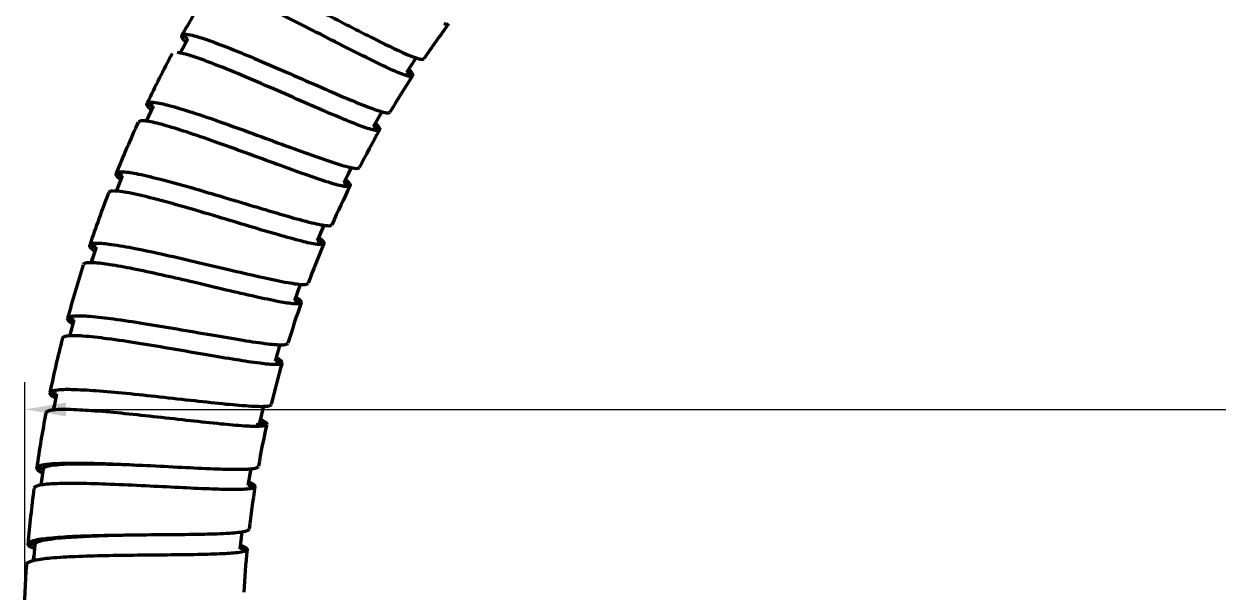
# Model space of a CAD drawing. Extents: x 36184 to 36778, y -1291 to -871.
# Drawn here: x 36255.9 to 36343.3, y -1125.6 to -1084.1 of the extents above; entities that cross this region are included whole.
import ezdxf

# ---------------------------------------------------------------- set-up
doc = ezdxf.new("R2010")
doc.units = 0
doc.header["$LTSCALE"] = 7
doc.header["$MEASUREMENT"] = 0
doc.layers.add('CAXA0', color=7, linetype='CONTINUOUS', lineweight=70)
doc.layers.add('D', color=2, linetype='CONTINUOUS')

msp = doc.modelspace()

# ---------------------------------------------------------------- linework, layer by layer
at = {"layer": 'CAXA0', "color": 7, "linetype": 'Continuous', "lineweight": 70}
for p, q in [((36267.292, -1086.199), (36267.865, -1085.142)), ((36267.865, -1085.142), (36267.428, -1084.906)), ((36283.883, -1087.584), (36284.578, -1086.537)), ((36284.477, -1086.689), (36284.578, -1086.537)), ((36284.306, -1087.856), (36283.887, -1087.577)), ((36265.327, -1090.082), (36264.816, -1091.179)), ((36265.324, -1090.09), (36264.874, -1089.88)), ((36281.461, -1091.562), (36282.092, -1090.475)), ((36264.816, -1091.179), (36264.974, -1090.839)), ((36281.9, -1091.808), (36281.465, -1091.555)), ((36279.281, -1095.682), (36279.846, -1094.56)), ((36279.614, -1095.02), (36279.846, -1094.56)), ((36263.084, -1095.182), (36262.622, -1094.999)), ((36262.643, -1096.299), (36263.087, -1095.173)), ((36279.734, -1095.901), (36279.284, -1095.675)), ((36277.352, -1099.926), (36277.848, -1098.772)), ((36277.817, -1100.118), (36277.354, -1099.919)), ((36261.155, -1100.397), (36260.683, -1100.243)), ((36261.158, -1100.388), (36260.782, -1101.539)), ((36260.782, -1101.538), (36260.895, -1101.193)), ((36275.682, -1104.275), (36276.108, -1103.093)), ((36276.158, -1104.439), (36275.684, -1104.268)), ((36259.544, -1105.72), (36259.063, -1105.595)), ((36259.24, -1106.883), (36259.546, -1105.712)), ((36274.278, -1108.715), (36274.632, -1107.509)), ((36274.763, -1108.85), (36274.28, -1108.708)), ((36258.256, -1111.13), (36257.769, -1111.033)), ((36258.258, -1111.121), (36258.023, -1112.309)), ((36258.023, -1112.309), (36258.096, -1111.941)), ((36273.144, -1113.233), (36273.425, -1112.008)), ((36273.31, -1112.509), (36273.425, -1112.009)), ((36273.636, -1113.338), (36273.145, -1113.226)), ((36257.296, -1116.605), (36256.804, -1116.538)), ((36257.133, -1117.796), (36257.296, -1116.596)), ((36272.282, -1117.814), (36272.489, -1116.575)), ((36272.404, -1117.082), (36272.489, -1116.575)), ((36272.779, -1117.89), (36272.283, -1117.807)), ((36271.695, -1122.438), (36271.828, -1121.189)), ((36256.664, -1122.128), (36256.169, -1122.091)), ((36256.664, -1122.119), (36256.572, -1123.327)), ((36272.196, -1122.484), (36271.696, -1122.431)), ((36256.573, -1123.326), (36256.601, -1122.951))]:
    msp.add_line(p, q, dxfattribs=at)
for centre, radius, start, end in [((36348.805, -1129.831), 92.954, 148.57644, 151.09301), ((36348.636, -1129.721), 76.753, 143.49544, 145.82469), ((36270.34, -1082.878), 3.644, 223.21881, 224.93325), ((36349.003, -1129.938), 93.179, 152.02212, 154.53318), ((36348.716, -1129.773), 76.848, 146.94915, 149.27649), ((36280.75, -1090.249), 4.368, 40.66877, 41.82499), ((36267.666, -1087.674), 3.656, 226.65501, 228.40016), ((36348.908, -1129.895), 93.076, 155.46107, 157.9748), ((36278.43, -1094.473), 4.458, 44.11531, 45.46664), ((36348.988, -1129.929), 77.162, 150.39884, 152.71944), ((36265.27, -1092.637), 3.644, 230.10413, 231.81891), ((36276.495, -1098.696), 4.36, 47.53063, 48.68894), ((36348.674, -1129.802), 92.824, 158.90557, 161.42539), ((36349.036, -1129.956), 77.217, 153.83585, 156.15557), ((36348.726, -1129.822), 76.879, 157.2762, 159.6034), ((36348.462, -1129.73), 92.6, 162.35925, 164.88574), ((36348.577, -1129.767), 76.72, 160.72804, 163.05833), ((36261.407, -1102.932), 3.644, 237.03703, 238.71147), ((36348.986, -1129.865), 93.141, 165.81846, 168.32963), ((36348.775, -1129.82), 76.925, 164.18519, 166.51092), ((36259.955, -1108.223), 3.656, 240.45866, 242.20307), ((36349.298, -1129.928), 93.459, 169.2556, 171.75707), ((36349.152, -1129.908), 77.312, 167.62917, 169.94549), ((36270.517, -1121.51), 4.351, 64.76283, 65.91882), ((36349.198, -1129.916), 93.358, 172.68197, 175.18615), ((36349.193, -1129.916), 77.354, 171.06062, 173.37556), ((36348.899, -1129.886), 77.058, 174.49258, 176.81494), ((36348.695, -1129.879), 92.854, 176.11413, 178.63347), ((36257.502, -1127.291), 4.088, 102.3489, 102.59088)]:
    msp.add_arc(centre, radius, start, end, dxfattribs=at)
for points, knots in [([(36277.015, -1084.541), (36276.248, -1084.151), (36274.788, -1083.413), (36272.771, -1082.439), (36271.309, -1081.786), (36270.384, -1081.448), (36270.019, -1081.345), (36269.863, -1081.318)], [0, 0, 0, 0, 2.583589, 4.904262, 6.72176, 7.382513, 7.857365, 7.857365, 7.857365, 7.857365]), ([(36277.695, -1083.204), (36278.889, -1083.811), (36280.966, -1084.874), (36283.054, -1085.925), (36283.97, -1086.314)], [0, 0, 0, 0, 4.018399, 7.004147, 7.004147, 7.004147, 7.004147]), ([(36286.941, -1084.062), (36286.918, -1084.093), (36286.782, -1084.108), (36286.678, -1084.075), (36286.606, -1084.052)], [0, 0, 0, 0, 0.1183622, 0.3451489, 0.3451489, 0.3451489, 0.3451489]), ([(36267.577, -1085.252), (36267.525, -1085.189), (36267.447, -1085.09), (36267.409, -1084.949), (36267.428, -1084.906)], [0, 0, 0, 0, 0.2457416, 0.3870573, 0.3870573, 0.3870573, 0.3870573]), ([(36267.432, -1084.898), (36267.459, -1084.849), (36267.642, -1084.799), (36267.793, -1084.822), (36267.897, -1084.838)], [0, 0, 0, 0, 0.1676387, 0.4830066, 0.4830066, 0.4830066, 0.4830066]), ([(36267.897, -1084.838), (36268.278, -1084.896), (36269.215, -1085.19), (36270.825, -1085.787), (36272.823, -1086.613), (36274.264, -1087.234), (36275.021, -1087.563)], [0, 0, 0, 0, 1.154679, 2.92867, 5.15964, 7.635751, 7.635751, 7.635751, 7.635751]), ([(36283.838, -1087.836), (36283.471, -1087.724), (36282.578, -1087.331), (36281.039, -1086.59), (36279.128, -1085.619), (36277.744, -1084.911), (36277.015, -1084.541)], [0, 0, 0, 0, 1.152106, 2.91579, 5.128392, 7.580729, 7.580729, 7.580729, 7.580729]), ([(36274.423, -1088.938), (36273.633, -1088.595), (36272.132, -1087.947), (36270.059, -1087.095), (36268.56, -1086.532), (36267.617, -1086.25), (36267.246, -1086.169), (36267.089, -1086.152)], [0, 0, 0, 0, 2.583765, 4.904516, 6.722056, 7.382803, 7.857641, 7.857641, 7.857641, 7.857641]), ([(36283.97, -1086.314), (36284.051, -1086.348), (36284.316, -1086.458), (36284.586, -1086.56), (36284.779, -1086.611)], [0, 0, 0, 0, 0.2625351, 0.8618009, 0.8618009, 0.8618009, 0.8618009]), ([(36284.779, -1086.611), (36284.855, -1086.63), (36284.966, -1086.658), (36285.106, -1086.644), (36285.133, -1086.612)], [0, 0, 0, 0, 0.2371466, 0.3624449, 0.3624449, 0.3624449, 0.3624449]), ([(36275.021, -1087.563), (36275.812, -1087.907), (36277.313, -1088.565), (36279.373, -1089.458), (36280.854, -1090.071), (36281.78, -1090.401), (36282.143, -1090.507), (36282.297, -1090.537)], [0, 0, 0, 0, 2.589214, 4.915547, 6.73614, 7.395861, 7.86645, 7.86645, 7.86645, 7.86645]), ([(36284.303, -1087.861), (36284.274, -1087.904), (36284.079, -1087.911), (36283.941, -1087.868), (36283.838, -1087.836)], [0, 0, 0, 0, 0.1545525, 0.4775243, 0.4775243, 0.4775243, 0.4775243]), ([(36284.063, -1087.402), (36284.14, -1087.492), (36284.243, -1087.614), (36284.332, -1087.805), (36284.306, -1087.856)], [0, 0, 0, 0, 0.3546371, 0.5254945, 0.5254945, 0.5254945, 0.5254945]), ([(36281.432, -1091.817), (36281.058, -1091.727), (36280.143, -1091.389), (36278.563, -1090.742), (36276.597, -1089.888), (36275.172, -1089.264), (36274.423, -1088.938)], [0, 0, 0, 0, 1.152171, 2.915903, 5.128564, 7.580972, 7.580972, 7.580972, 7.580972]), ([(36265.043, -1090.217), (36264.987, -1090.157), (36264.903, -1090.063), (36264.857, -1089.925), (36264.874, -1089.88)], [0, 0, 0, 0, 0.2457786, 0.387112, 0.387112, 0.387112, 0.387112]), ([(36264.877, -1089.872), (36264.901, -1089.821), (36265.081, -1089.761), (36265.233, -1089.775), (36265.338, -1089.785)], [0, 0, 0, 0, 0.1676586, 0.4830433, 0.4830433, 0.4830433, 0.4830433]), ([(36265.338, -1089.785), (36265.721, -1089.82), (36266.674, -1090.057), (36268.317, -1090.556), (36270.361, -1091.261), (36271.836, -1091.794), (36272.612, -1092.077)], [0, 0, 0, 0, 1.154666, 2.928615, 5.159562, 7.635599, 7.635599, 7.635599, 7.635599]), ([(36282.297, -1090.537), (36282.375, -1090.552), (36282.487, -1090.573), (36282.626, -1090.551), (36282.65, -1090.517)], [0, 0, 0, 0, 0.2372271, 0.3625054, 0.3625054, 0.3625054, 0.3625054]), ([(36264.61, -1091.145), (36264.528, -1091.141), (36264.403, -1091.137), (36264.267, -1091.191), (36264.244, -1091.231)], [0, 0, 0, 0, 0.2455262, 0.386763, 0.386763, 0.386763, 0.386763]), ([(36264.86, -1091.17), (36264.837, -1091.167), (36264.754, -1091.156), (36264.671, -1091.148), (36264.61, -1091.145)], [0, 0, 0, 0, 0.0687181, 0.251058, 0.251058, 0.251058, 0.251058]), ([(36272.097, -1093.486), (36271.345, -1093.211), (36269.905, -1092.69), (36267.894, -1091.994), (36266.239, -1091.479), (36265.264, -1091.227), (36264.86, -1091.17)], [0, 0, 0, 0, 2.402931, 4.595465, 6.381441, 7.60619, 7.60619, 7.60619, 7.60619]), ([(36272.612, -1092.077), (36273.423, -1092.373), (36274.96, -1092.94), (36277.07, -1093.707), (36278.586, -1094.23), (36279.53, -1094.504), (36279.898, -1094.588), (36280.054, -1094.609)], [0, 0, 0, 0, 2.589356, 4.915813, 6.736477, 7.396212, 7.866805, 7.866805, 7.866805, 7.866805]), ([(36281.897, -1091.814), (36281.877, -1091.848), (36281.745, -1091.879), (36281.638, -1091.858), (36281.563, -1091.845)], [0, 0, 0, 0, 0.1184036, 0.3452308, 0.3452308, 0.3452308, 0.3452308]), ([(36281.742, -1091.492), (36281.794, -1091.552), (36281.868, -1091.639), (36281.917, -1091.77), (36281.9, -1091.808)], [0, 0, 0, 0, 0.2370441, 0.3622548, 0.3622548, 0.3622548, 0.3622548]), ([(36279.267, -1095.938), (36278.889, -1095.871), (36277.955, -1095.588), (36276.339, -1095.038), (36274.325, -1094.303), (36272.865, -1093.766), (36272.097, -1093.486)], [0, 0, 0, 0, 1.152175, 2.915973, 5.128759, 7.581315, 7.581315, 7.581315, 7.581315]), ([(36262.625, -1094.99), (36262.646, -1094.939), (36262.822, -1094.867), (36262.975, -1094.873), (36263.08, -1094.876)], [0, 0, 0, 0, 0.1676308, 0.4830118, 0.4830118, 0.4830118, 0.4830118]), ([(36263.08, -1094.876), (36263.465, -1094.887), (36264.43, -1095.067), (36266.1, -1095.467), (36268.183, -1096.048), (36269.687, -1096.491), (36270.478, -1096.727)], [0, 0, 0, 0, 1.15464, 2.928537, 5.159409, 7.635364, 7.635364, 7.635364, 7.635364]), ([(36280.054, -1094.609), (36280.132, -1094.619), (36280.246, -1094.633), (36280.383, -1094.602), (36280.405, -1094.567)], [0, 0, 0, 0, 0.2372121, 0.3625426, 0.3625426, 0.3625426, 0.3625426]), ([(36262.811, -1095.325), (36262.752, -1095.268), (36262.663, -1095.18), (36262.609, -1095.044), (36262.622, -1094.999)], [0, 0, 0, 0, 0.2457282, 0.3870281, 0.3870281, 0.3870281, 0.3870281]), ([(36279.558, -1095.595), (36279.613, -1095.651), (36279.692, -1095.734), (36279.749, -1095.862), (36279.734, -1095.901)], [0, 0, 0, 0, 0.2371157, 0.3623875, 0.3623875, 0.3623875, 0.3623875]), ([(36262.435, -1096.277), (36262.353, -1096.278), (36262.228, -1096.281), (36262.095, -1096.343), (36262.075, -1096.386)], [0, 0, 0, 0, 0.2455093, 0.386715, 0.386715, 0.386715, 0.386715]), ([(36270.049, -1098.165), (36269.224, -1097.918), (36267.656, -1097.455), (36265.497, -1096.858), (36263.941, -1096.478), (36262.971, -1096.311), (36262.593, -1096.275), (36262.435, -1096.277)], [0, 0, 0, 0, 2.583493, 4.904056, 6.721462, 7.382187, 7.857031, 7.857031, 7.857031, 7.857031]), ([(36279.731, -1095.907), (36279.714, -1095.943), (36279.583, -1095.982), (36279.475, -1095.967), (36279.4, -1095.958)], [0, 0, 0, 0, 0.1185489, 0.3455925, 0.3455925, 0.3455925, 0.3455925]), ([(36270.478, -1096.727), (36271.305, -1096.974), (36272.874, -1097.449), (36275.026, -1098.087), (36276.57, -1098.518), (36277.529, -1098.735), (36277.902, -1098.797), (36278.059, -1098.808)], [0, 0, 0, 0, 2.589295, 4.915732, 6.736409, 7.396159, 7.866774, 7.866774, 7.866774, 7.866774]), ([(36277.353, -1100.183), (36276.972, -1100.138), (36276.023, -1099.912), (36274.376, -1099.459), (36272.321, -1098.847), (36270.832, -1098.398), (36270.049, -1098.165)], [0, 0, 0, 0, 1.152207, 2.916044, 5.128848, 7.581389, 7.581389, 7.581389, 7.581389]), ([(36278.059, -1098.808), (36278.138, -1098.814), (36278.252, -1098.821), (36278.387, -1098.782), (36278.407, -1098.746)], [0, 0, 0, 0, 0.2372376, 0.3625646, 0.3625646, 0.3625646, 0.3625646]), ([(36260.686, -1100.234), (36260.703, -1100.183), (36260.864, -1100.102), (36261.012, -1100.097), (36261.112, -1100.093)], [0, 0, 0, 0, 0.1618064, 0.4624517, 0.4624517, 0.4624517, 0.4624517]), ([(36261.112, -1100.093), (36261.494, -1100.078), (36262.467, -1100.198), (36264.159, -1100.495), (36266.282, -1100.952), (36267.82, -1101.306), (36268.629, -1101.495)], [0, 0, 0, 0, 1.146177, 2.921917, 5.163662, 7.656563, 7.656563, 7.656563, 7.656563]), ([(36277.814, -1100.124), (36277.795, -1100.172), (36277.603, -1100.213), (36277.46, -1100.195), (36277.353, -1100.183)], [0, 0, 0, 0, 0.1545147, 0.4774556, 0.4774556, 0.4774556, 0.4774556]), ([(36277.622, -1099.822), (36277.681, -1099.876), (36277.765, -1099.954), (36277.829, -1100.078), (36277.817, -1100.118)], [0, 0, 0, 0, 0.2370764, 0.3623537, 0.3623537, 0.3623537, 0.3623537]), ([(36260.892, -1100.557), (36260.829, -1100.504), (36260.735, -1100.421), (36260.672, -1100.289), (36260.683, -1100.243)], [0, 0, 0, 0, 0.245721, 0.3870178, 0.3870178, 0.3870178, 0.3870178]), ([(36261.083, -1101.537), (36260.881, -1101.523), (36260.615, -1101.511), (36260.322, -1101.564), (36260.234, -1101.625), (36260.22, -1101.66)], [0, 0, 0, 0, 0.6069834, 0.785719, 0.8976172, 0.8976172, 0.8976172, 0.8976172]), ([(36268.287, -1102.956), (36266.882, -1102.627), (36264.909, -1102.17), (36262.504, -1101.711), (36261.507, -1101.566), (36261.083, -1101.537)], [0, 0, 0, 0, 4.329567, 6.072287, 7.347158, 7.347158, 7.347158, 7.347158]), ([(36268.629, -1101.495), (36269.467, -1101.691), (36271.059, -1102.069), (36273.242, -1102.577), (36274.808, -1102.915), (36275.779, -1103.074), (36276.156, -1103.114), (36276.314, -1103.117)], [0, 0, 0, 0, 2.583321, 4.905705, 6.725607, 7.386521, 7.859378, 7.859378, 7.859378, 7.859378]), ([(36275.698, -1104.531), (36275.314, -1104.51), (36274.354, -1104.34), (36272.683, -1103.988), (36270.596, -1103.5), (36269.083, -1103.142), (36268.287, -1102.956)], [0, 0, 0, 0, 1.152493, 2.916075, 5.128265, 7.579874, 7.579874, 7.579874, 7.579874]), ([(36276.314, -1103.117), (36276.394, -1103.118), (36276.511, -1103.119), (36276.646, -1103.072), (36276.665, -1103.034)], [0, 0, 0, 0, 0.242125, 0.369348, 0.369348, 0.369348, 0.369348]), ([(36276.156, -1104.445), (36276.139, -1104.494), (36275.95, -1104.547), (36275.806, -1104.537), (36275.698, -1104.531)], [0, 0, 0, 0, 0.1547283, 0.4783901, 0.4783901, 0.4783901, 0.4783901]), ([(36275.946, -1104.156), (36276.007, -1104.205), (36276.096, -1104.278), (36276.168, -1104.398), (36276.158, -1104.439)], [0, 0, 0, 0, 0.2370483, 0.3622254, 0.3622254, 0.3622254, 0.3622254]), ([(36259.065, -1105.586), (36259.08, -1105.532), (36259.246, -1105.44), (36259.398, -1105.427), (36259.503, -1105.417)], [0, 0, 0, 0, 0.1676349, 0.4830254, 0.4830254, 0.4830254, 0.4830254]), ([(36259.503, -1105.417), (36259.886, -1105.382), (36260.867, -1105.444), (36262.573, -1105.641), (36264.71, -1105.967), (36266.257, -1106.226), (36267.07, -1106.365)], [0, 0, 0, 0, 1.154678, 2.928623, 5.159552, 7.635558, 7.635558, 7.635558, 7.635558]), ([(36259.298, -1105.901), (36259.23, -1105.851), (36259.129, -1105.773), (36259.055, -1105.642), (36259.063, -1105.595)], [0, 0, 0, 0, 0.2521821, 0.3962213, 0.3962213, 0.3962213, 0.3962213]), ([(36259.031, -1106.886), (36258.95, -1106.897), (36258.826, -1106.915), (36258.702, -1106.993), (36258.686, -1107.037)], [0, 0, 0, 0, 0.245522, 0.3867319, 0.3867319, 0.3867319, 0.3867319]), ([(36266.817, -1107.844), (36265.968, -1107.699), (36264.356, -1107.427), (36262.141, -1107.094), (36260.551, -1106.904), (36259.568, -1106.855), (36259.188, -1106.865), (36259.031, -1106.886)], [0, 0, 0, 0, 2.583528, 4.904136, 6.721587, 7.382332, 7.857193, 7.857193, 7.857193, 7.857193]), ([(36267.07, -1106.365), (36267.921, -1106.511), (36269.535, -1106.793), (36271.749, -1107.169), (36273.333, -1107.411), (36274.312, -1107.511), (36274.689, -1107.527), (36274.846, -1107.52)], [0, 0, 0, 0, 2.58933, 4.915762, 6.73639, 7.396096, 7.866646, 7.866646, 7.866646, 7.866646]), ([(36274.31, -1108.969), (36273.926, -1108.971), (36272.957, -1108.86), (36271.268, -1108.609), (36269.155, -1108.248), (36267.623, -1107.982), (36266.817, -1107.844)], [0, 0, 0, 0, 1.152163, 2.915902, 5.128575, 7.580978, 7.580978, 7.580978, 7.580978]), ([(36274.846, -1107.52), (36274.925, -1107.516), (36275.039, -1107.51), (36275.168, -1107.455), (36275.184, -1107.416)], [0, 0, 0, 0, 0.2371501, 0.3623632, 0.3623632, 0.3623632, 0.3623632]), ([(36274.761, -1108.856), (36274.747, -1108.905), (36274.563, -1108.97), (36274.418, -1108.969), (36274.31, -1108.969)], [0, 0, 0, 0, 0.1544435, 0.477407, 0.477407, 0.477407, 0.477407]), ([(36274.535, -1108.58), (36274.599, -1108.626), (36274.691, -1108.693), (36274.77, -1108.809), (36274.763, -1108.85)], [0, 0, 0, 0, 0.2370259, 0.3621791, 0.3621791, 0.3621791, 0.3621791]), ([(36258.014, -1111.32), (36257.945, -1111.275), (36257.842, -1111.204), (36257.764, -1111.08), (36257.769, -1111.033)], [0, 0, 0, 0, 0.2457241, 0.3869926, 0.3869926, 0.3869926, 0.3869926]), ([(36257.771, -1111.024), (36257.782, -1110.97), (36257.942, -1110.868), (36258.094, -1110.846), (36258.198, -1110.83)], [0, 0, 0, 0, 0.1677083, 0.4833435, 0.4833435, 0.4833435, 0.4833435]), ([(36258.198, -1110.83), (36258.578, -1110.772), (36259.56, -1110.775), (36261.275, -1110.869), (36263.427, -1111.066), (36264.987, -1111.232), (36265.807, -1111.322)], [0, 0, 0, 0, 1.154743, 2.928533, 5.159111, 7.634666, 7.634666, 7.634666, 7.634666]), ([(36265.807, -1111.322), (36266.666, -1111.416), (36268.295, -1111.601), (36270.528, -1111.843), (36272.124, -1111.989), (36273.107, -1112.029), (36273.484, -1112.023), (36273.64, -1112.006)], [0, 0, 0, 0, 2.590705, 4.918111, 6.738885, 7.398306, 7.868346, 7.868346, 7.868346, 7.868346]), ([(36257.814, -1112.324), (36257.734, -1112.34), (36257.612, -1112.366), (36257.493, -1112.451), (36257.48, -1112.496)], [0, 0, 0, 0, 0.2454623, 0.3866286, 0.3866286, 0.3866286, 0.3866286]), ([(36258.063, -1112.289), (36258.04, -1112.291), (36257.957, -1112.3), (36257.874, -1112.313), (36257.814, -1112.324)], [0, 0, 0, 0, 0.0686967, 0.2509798, 0.2509798, 0.2509798, 0.2509798]), ([(36265.644, -1112.813), (36264.848, -1112.726), (36263.325, -1112.563), (36261.206, -1112.366), (36259.476, -1112.26), (36258.469, -1112.248), (36258.063, -1112.289)], [0, 0, 0, 0, 2.402826, 4.595259, 6.381146, 7.605798, 7.605798, 7.605798, 7.605798]), ([(36273.64, -1112.006), (36273.718, -1111.998), (36273.831, -1111.984), (36273.956, -1111.922), (36273.97, -1111.883)], [0, 0, 0, 0, 0.2360509, 0.3609045, 0.3609045, 0.3609045, 0.3609045]), ([(36273.192, -1113.485), (36272.809, -1113.51), (36271.835, -1113.458), (36270.134, -1113.309), (36268.002, -1113.076), (36266.457, -1112.902), (36265.644, -1112.813)], [0, 0, 0, 0, 1.151755, 2.915677, 5.128996, 7.582292, 7.582292, 7.582292, 7.582292]), ([(36272.872, -1113.363), (36272.938, -1113.353), (36273.037, -1113.337), (36273.136, -1113.269), (36273.144, -1113.233)], [0, 0, 0, 0, 0.2002045, 0.310905, 0.310905, 0.310905, 0.310905]), ([(36273.244, -1112.997), (36273.349, -1113.054), (36273.489, -1113.133), (36273.643, -1113.281), (36273.636, -1113.338)], [0, 0, 0, 0, 0.3586106, 0.5310255, 0.5310255, 0.5310255, 0.5310255]), ([(36273.632, -1113.354), (36273.613, -1113.403), (36273.44, -1113.467), (36273.296, -1113.478), (36273.192, -1113.485)], [0, 0, 0, 0, 0.1559818, 0.4679416, 0.4679416, 0.4679416, 0.4679416]), ([(36256.972, -1116.751), (36256.946, -1116.733), (36256.875, -1116.68), (36256.8, -1116.598), (36256.804, -1116.538)], [0, 0, 0, 0, 0.0947376, 0.2757169, 0.2757169, 0.2757169, 0.2757169]), ([(36256.804, -1116.529), (36256.812, -1116.474), (36256.966, -1116.362), (36257.116, -1116.331), (36257.219, -1116.309)], [0, 0, 0, 0, 0.1675942, 0.4829921, 0.4829921, 0.4829921, 0.4829921]), ([(36257.213, -1116.887), (36257.189, -1116.876), (36257.107, -1116.834), (36257.026, -1116.788), (36256.972, -1116.751)], [0, 0, 0, 0, 0.078334, 0.2770531, 0.2770531, 0.2770531, 0.2770531]), ([(36257.219, -1116.309), (36257.595, -1116.229), (36258.576, -1116.174), (36260.293, -1116.164), (36262.453, -1116.232), (36264.02, -1116.305), (36264.844, -1116.346)], [0, 0, 0, 0, 1.154528, 2.928201, 5.158737, 7.634308, 7.634308, 7.634308, 7.634308]), ([(36257.296, -1116.596), (36257.306, -1116.523), (36257.545, -1116.388), (36257.974, -1116.317), (36258.684, -1116.244), (36259.606, -1116.217), (36260.732, -1116.214), (36262.5, -1116.25), (36263.888, -1116.305), (36264.844, -1116.346)], [0, 0, 0, 0, 0.223373, 0.678641, 1.384519, 2.32252, 3.460563, 4.756663, 7.627364, 7.627364, 7.627364, 7.627364]), ([(36264.844, -1116.346), (36265.706, -1116.388), (36267.342, -1116.475), (36269.585, -1116.583), (36271.187, -1116.633), (36272.171, -1116.615), (36272.547, -1116.586), (36272.702, -1116.56)], [0, 0, 0, 0, 2.589317, 4.91581, 6.736551, 7.396325, 7.866951, 7.866951, 7.866951, 7.866951]), ([(36272.702, -1116.56), (36272.78, -1116.547), (36272.893, -1116.527), (36273.014, -1116.457), (36273.025, -1116.416)], [0, 0, 0, 0, 0.2372031, 0.3624918, 0.3624918, 0.3624918, 0.3624918]), ([(36264.77, -1117.844), (36263.91, -1117.801), (36262.277, -1117.724), (36260.038, -1117.659), (36258.437, -1117.661), (36257.455, -1117.73), (36257.079, -1117.784), (36256.926, -1117.824)], [0, 0, 0, 0, 2.583282, 4.903648, 6.720899, 7.381551, 7.856314, 7.856314, 7.856314, 7.856314]), ([(36272.52, -1117.649), (36272.589, -1117.687), (36272.689, -1117.742), (36272.782, -1117.848), (36272.779, -1117.89)], [0, 0, 0, 0, 0.2370314, 0.362269, 0.362269, 0.362269, 0.362269]), ([(36256.926, -1117.824), (36256.847, -1117.844), (36256.726, -1117.878), (36256.612, -1117.969), (36256.602, -1118.015)], [0, 0, 0, 0, 0.2454214, 0.3865502, 0.3865502, 0.3865502, 0.3865502]), ([(36272.344, -1118.063), (36271.963, -1118.111), (36270.988, -1118.117), (36269.28, -1118.07), (36267.139, -1117.965), (36265.586, -1117.884), (36264.77, -1117.844)], [0, 0, 0, 0, 1.152254, 2.916152, 5.129004, 7.58156, 7.58156, 7.58156, 7.58156]), ([(36272.778, -1117.896), (36272.77, -1117.947), (36272.595, -1118.033), (36272.451, -1118.049), (36272.344, -1118.063)], [0, 0, 0, 0, 0.1544888, 0.4773959, 0.4773959, 0.4773959, 0.4773959]), ([(36264.183, -1121.417), (36265.046, -1121.408), (36266.685, -1121.397), (36268.93, -1121.37), (36270.532, -1121.325), (36271.513, -1121.248), (36271.887, -1121.196), (36272.04, -1121.161)], [0, 0, 0, 0, 2.589323, 4.915821, 6.736559, 7.396325, 7.866935, 7.866935, 7.866935, 7.866935]), ([(36272.04, -1121.161), (36272.117, -1121.143), (36272.228, -1121.116), (36272.346, -1121.039), (36272.354, -1120.999)], [0, 0, 0, 0, 0.237178, 0.362444, 0.362444, 0.362444, 0.362444]), ([(36256.169, -1122.081), (36256.174, -1122.026), (36256.32, -1121.906), (36256.468, -1121.865), (36256.569, -1121.837)], [0, 0, 0, 0, 0.1675917, 0.4829712, 0.4829712, 0.4829712, 0.4829712]), ([(36256.569, -1121.837), (36256.94, -1121.735), (36257.916, -1121.621), (36259.629, -1121.509), (36261.79, -1121.447), (36263.358, -1121.426), (36264.183, -1121.417)], [0, 0, 0, 0, 1.154527, 2.928199, 5.158746, 7.634332, 7.634332, 7.634332, 7.634332]), ([(36256.664, -1122.119), (36256.67, -1122.045), (36256.9, -1121.897), (36257.324, -1121.8), (36258.029, -1121.684), (36258.947, -1121.602), (36260.071, -1121.532), (36261.837, -1121.462), (36263.226, -1121.433), (36264.183, -1121.417)], [0, 0, 0, 0, 0.22348, 0.678676, 1.384619, 2.322703, 3.460602, 4.756773, 7.627398, 7.627398, 7.627398, 7.627398]), ([(36256.446, -1122.346), (36256.372, -1122.309), (36256.261, -1122.251), (36256.169, -1122.138), (36256.169, -1122.091)], [0, 0, 0, 0, 0.2456726, 0.3869228, 0.3869228, 0.3869228, 0.3869228]), ([(36264.199, -1122.917), (36263.401, -1122.925), (36261.877, -1122.945), (36259.757, -1123.003), (36258.029, -1123.103), (36257.028, -1123.211), (36256.627, -1123.298)], [0, 0, 0, 0, 2.391272, 4.575187, 6.358221, 7.587315, 7.587315, 7.587315, 7.587315]), ([(36271.773, -1122.683), (36271.395, -1122.753), (36270.422, -1122.818), (36268.715, -1122.873), (36266.571, -1122.896), (36265.016, -1122.908), (36264.199, -1122.917)], [0, 0, 0, 0, 1.152263, 2.916156, 5.128988, 7.581515, 7.581515, 7.581515, 7.581515]), ([(36272.196, -1122.49), (36272.191, -1122.542), (36272.021, -1122.638), (36271.878, -1122.663), (36271.773, -1122.683)], [0, 0, 0, 0, 0.1544855, 0.4774192, 0.4774192, 0.4774192, 0.4774192]), ([(36271.948, -1122.271), (36272.013, -1122.303), (36272.109, -1122.35), (36272.196, -1122.445), (36272.196, -1122.484)], [0, 0, 0, 0, 0.2180759, 0.3356581, 0.3356581, 0.3356581, 0.3356581]), ([(36256.368, -1123.367), (36256.29, -1123.392), (36256.171, -1123.432), (36256.063, -1123.531), (36256.056, -1123.577)], [0, 0, 0, 0, 0.245488, 0.3866512, 0.3866512, 0.3866512, 0.3866512]), ([(36256.611, -1123.302), (36256.588, -1123.307), (36256.507, -1123.326), (36256.426, -1123.348), (36256.368, -1123.367)], [0, 0, 0, 0, 0.0688315, 0.2514426, 0.2514426, 0.2514426, 0.2514426])]:
    msp.add_open_spline(points, degree=3, knots=knots, dxfattribs=at)
for points in [[(36267.684, -1085.374), (36267.647, -1085.334), (36267.611, -1085.294), (36267.577, -1085.252)], [(36265.157, -1090.332), (36265.118, -1090.295), (36265.079, -1090.257), (36265.043, -1090.217)], [(36281.63, -1091.37), (36281.669, -1091.409), (36281.706, -1091.45), (36281.742, -1091.492)], [(36281.563, -1091.845), (36281.519, -1091.837), (36281.475, -1091.827), (36281.432, -1091.817)], [(36262.932, -1095.433), (36262.891, -1095.398), (36262.85, -1095.362), (36262.811, -1095.325)], [(36279.439, -1095.48), (36279.479, -1095.517), (36279.519, -1095.555), (36279.558, -1095.595)], [(36279.4, -1095.958), (36279.355, -1095.953), (36279.311, -1095.946), (36279.267, -1095.938)], [(36277.497, -1099.715), (36277.539, -1099.75), (36277.582, -1099.785), (36277.622, -1099.822)], [(36261.019, -1100.657), (36260.975, -1100.625), (36260.933, -1100.592), (36260.892, -1100.557)], [(36275.814, -1104.056), (36275.859, -1104.088), (36275.903, -1104.121), (36275.946, -1104.156)], [(36259.425, -1105.989), (36259.382, -1105.961), (36259.339, -1105.932), (36259.298, -1105.901)], [(36274.397, -1108.488), (36274.443, -1108.517), (36274.49, -1108.548), (36274.535, -1108.58)], [(36258.152, -1111.404), (36258.105, -1111.378), (36258.059, -1111.35), (36258.014, -1111.32)], [(36272.372, -1117.574), (36272.422, -1117.598), (36272.472, -1117.622), (36272.52, -1117.649)], [(36256.593, -1122.413), (36256.543, -1122.392), (36256.494, -1122.37), (36256.446, -1122.346)], [(36271.773, -1122.194), (36271.832, -1122.218), (36271.89, -1122.243), (36271.948, -1122.271)]]:
    msp.add_open_spline(points, degree=3, dxfattribs=at)
at = {"layer": 'D'}
for p, q in [((36255.939, -1124.624), (36255.939, -1110.251)), ((36258.939, -1112.251), (36553.437, -1112.251))]:
    msp.add_line(p, q, dxfattribs=at)
msp.add_solid([(36258.939, -1111.751), (36258.939, -1112.751), (36255.939, -1112.251)], dxfattribs=at)

doc.saveas('drawing.dxf')
